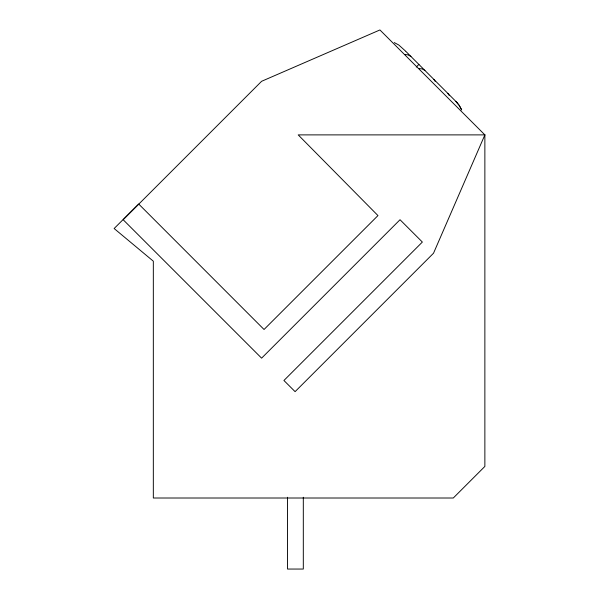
<?xml version="1.0" encoding="UTF-8"?>
<svg xmlns="http://www.w3.org/2000/svg" width="599" height="599" viewBox="0 0 599 599"><rect width="100%" height="100%" fill="white"/><g stroke="black" fill="none" stroke-linecap="round" stroke-linejoin="round"><path stroke-width="0.9" d="M416.268 67.051L418.896 64.422M419.188 68.638L421.981 68.855L424.908 70.442M394.262 42.589L398.724 44.955L405.628 51.155M410.929 56.463L407.822 54.838A25.929 11.598 -45 0 0 405.044 54.666M405.912 51.447L456.168 101.703L459.126 105.252L461.492 109.535M456.079 101.605L457.703 103.38M456.168 101.695L459.328 105.559L461.694 110.021M433.848 79.382L435.106 81.292M447.827 93.362L449.085 95.286M303.311 497.26L303.311 569.05L287.52 569.05L287.52 497.26M484.868 134.887L433.519 253.22L295.09 391.649L283.926 380.485L422.355 242.056L400.027 219.728L261.598 358.157L123.169 219.728L261.598 81.299L379.931 29.95L484.868 134.887L484.868 466.426L453.293 498.009L153.329 498.009L153.329 261.186L114.132 228.526L138.691 204.019L264.047 329.487L377.962 215.58L298.197 134.887L484.868 134.887"/></g></svg>
